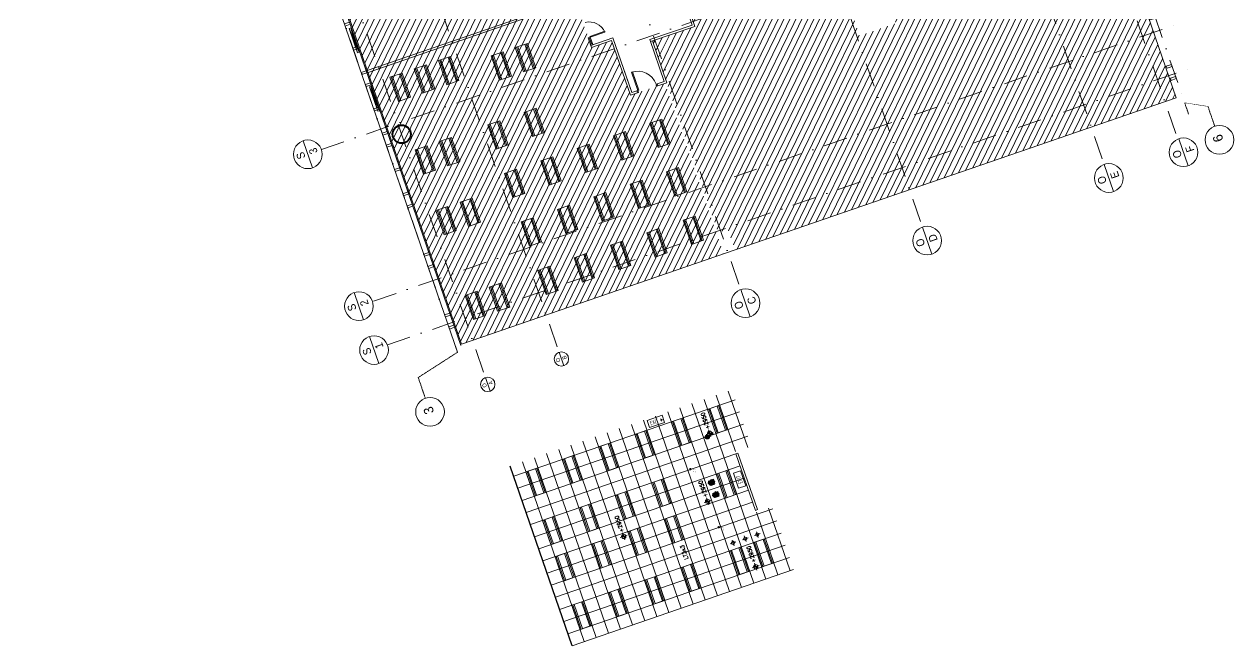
# Model space of a CAD drawing. Extents: x 760773 to 1075934, y 719259 to 1013331.
# Drawn here: x 978165 to 1034824, y 809908 to 839003 of the extents above; entities that cross this region are included whole.
import ezdxf
from ezdxf.enums import TextEntityAlignment as Align

# ---------------------------------------------------------------- set-up
doc = ezdxf.new("R2010")
doc.units = 0
doc.header["$MEASUREMENT"] = 0
doc.linetypes.add('DGN4', pattern=[1.116131, 0.558066, -0.279033, 0, -0.279033])
doc.linetypes.add('HIDDEN', pattern=[0.375, 0.25, -0.125])
for name, color, linetype in [('2', 7, 'Continuous'), ('5', 7, 'Continuous'), ('63', 7, 'Continuous'), ('e-b-shell', 253, 'Continuous'), ('EL-CIRCUIT', 1, 'HIDDEN'), ('LEGEND', 7, 'Continuous'), ('PS1-EL-CIRCUIT-NORMAL', 1, 'HIDDEN')]:
    doc.layers.add(name, color=color, linetype=linetype)
for name, color, linetype, lineweight in [('27', 7, 'Continuous', 0), ('72471 FF-FUR', 9, 'Continuous', 30), ('A-Ceiling-Grid', 9, 'Continuous', 0), ('A-Ceiling-Light', 6, 'Continuous', 0), ('A-CLNG-LITE-ID', 4, 'Continuous', 0), ('A-Door', 4, 'Continuous', 0), ('A-Glaz', 5, 'Continuous', 30), ('A-WALL', 2, 'Continuous', 0), ('AC-DIFF-HL', 7, 'Continuous', 0), ('F45NOT', 1, 'Continuous', 0), ('I-Ceiling-Text', 7, 'Continuous', 0), ('spare0', 7, 'Continuous', 0)]:
    doc.layers.add(name, color=color, linetype=linetype, lineweight=lineweight)
doc.layers.get('PS1-EL-CIRCUIT-NORMAL').off()
doc.styles.add('ARIAL', font='arial.ttf')
doc.styles.add('dgn043', font='dgn043.shx')
doc.styles.add('DIM', font='dim', dxfattribs={"width": 0.75})
doc.styles.add('MONOTXT', font='romans.shx')

# ---------------------------------------------------------------- blocks, each defined once
blk = doc.blocks.new('AnonymousCell')
at = {"layer": 'e-b-shell', "lineweight": 0, "flags": 128}
for points in [[(8.212, 31.436), (8.245, 31.342), (8.009, 31.26), (7.976, 31.355), (8.212, 31.436)], [(9.189, 28.6), (9.222, 28.505), (8.985, 28.424), (8.953, 28.518), (9.189, 28.6)], [(10.166, 25.763), (10.198, 25.669), (9.962, 25.587), (9.929, 25.682), (10.166, 25.763)], [(11.143, 22.927), (11.175, 22.832), (10.939, 22.751), (10.906, 22.845), (11.143, 22.927)], [(12.119, 20.09), (12.152, 19.995), (11.915, 19.914), (11.883, 20.009), (12.119, 20.09)], [(-25.827, 19.715), (-25.794, 19.621), (-25.558, 19.702), (-25.59, 19.797), (-25.827, 19.715)], [(13.096, 17.253), (13.129, 17.159), (12.892, 17.077), (12.86, 17.172), (13.096, 17.253)], [(-24.85, 16.879), (-24.817, 16.784), (-24.581, 16.865), (-24.614, 16.96), (-24.85, 16.879)], [(14.073, 14.417), (14.105, 14.322), (13.869, 14.241), (13.836, 14.335), (14.073, 14.417)], [(-23.873, 14.042), (-23.841, 13.947), (-23.604, 14.029), (-23.637, 14.123), (-23.873, 14.042)], [(15.049, 11.58), (15.082, 11.486), (14.845, 11.404), (14.813, 11.499), (15.049, 11.58)], [(-22.897, 11.205), (-22.864, 11.111), (-22.628, 11.192), (-22.66, 11.287), (-22.897, 11.205)], [(16.026, 8.744), (16.059, 8.649), (15.822, 8.568), (15.79, 8.662), (16.026, 8.744)], [(-21.92, 8.369), (-21.887, 8.274), (-21.651, 8.356), (-21.684, 8.45), (-21.92, 8.369)], [(17.003, 5.907), (17.035, 5.813), (16.799, 5.731), (16.766, 5.826), (17.003, 5.907)], [(-20.943, 5.532), (-20.911, 5.438), (-20.674, 5.519), (-20.707, 5.614), (-20.943, 5.532)], [(17.979, 3.071), (18.012, 2.976), (17.776, 2.895), (17.743, 2.989), (17.979, 3.071)], [(-19.967, 2.696), (-19.934, 2.601), (-19.698, 2.683), (-19.73, 2.777), (-19.967, 2.696)], [(18.956, 0.234), (18.989, 0.14), (18.752, 0.058), (18.72, 0.153), (18.956, 0.234)], [(-18.99, -0.141), (-18.957, -0.235), (-18.721, -0.154), (-18.753, -0.059), (-18.99, -0.141)], [(19.933, -2.602), (19.965, -2.697), (19.729, -2.778), (19.696, -2.684), (19.933, -2.602)], [(-18.013, -2.977), (-17.981, -3.072), (-17.744, -2.99), (-17.777, -2.896), (-18.013, -2.977)], [(20.91, -5.439), (20.942, -5.534), (20.706, -5.615), (20.673, -5.52), (20.91, -5.439)], [(-17.036, -5.814), (-17.004, -5.908), (-16.767, -5.827), (-16.8, -5.732), (-17.036, -5.814)], [(21.886, -8.276), (21.919, -8.37), (21.682, -8.452), (21.65, -8.357), (21.886, -8.276)], [(-16.06, -8.65), (-16.027, -8.745), (-15.791, -8.664), (-15.823, -8.569), (-16.06, -8.65)], [(22.863, -11.112), (22.895, -11.207), (22.659, -11.288), (22.627, -11.194), (22.863, -11.112)], [(-15.083, -11.487), (-15.05, -11.582), (-14.814, -11.5), (-14.847, -11.406), (-15.083, -11.487)], [(23.84, -13.949), (23.872, -14.043), (23.636, -14.125), (23.603, -14.03), (23.84, -13.949)], [(-14.106, -14.324), (-14.074, -14.418), (-13.837, -14.337), (-13.87, -14.242), (-14.106, -14.324)], [(24.816, -16.785), (24.849, -16.88), (24.612, -16.961), (24.58, -16.867), (24.816, -16.785)], [(-13.13, -17.16), (-13.097, -17.255), (-12.861, -17.173), (-12.893, -17.079), (-13.13, -17.16)], [(25.793, -19.622), (25.826, -19.716), (25.589, -19.798), (25.557, -19.703), (25.793, -19.622)], [(-12.153, -19.997), (-12.12, -20.091), (-11.884, -20.01), (-11.917, -19.915), (-12.153, -19.997)], [(-11.176, -22.833), (-11.144, -22.928), (-10.907, -22.846), (-10.94, -22.752), (-11.176, -22.833)], [(-10.2, -25.67), (-10.167, -25.764), (-9.931, -25.683), (-9.963, -25.588), (-10.2, -25.67)], [(-9.223, -28.506), (-9.19, -28.601), (-8.954, -28.519), (-8.986, -28.425), (-9.223, -28.506)], [(-8.246, -31.343), (-8.214, -31.437), (-7.977, -31.356), (-8.01, -31.261), (-8.246, -31.343)]]:
    blk.add_lwpolyline(points, dxfattribs=at)
blk = doc.blocks.new('AnonymousCell2')
at = {"layer": 'e-b-shell', "lineweight": 0, "flags": 128}
for points in [[(8.212, 31.436), (8.245, 31.342), (8.009, 31.26), (7.976, 31.355), (8.212, 31.436)], [(9.189, 28.6), (9.222, 28.505), (8.985, 28.424), (8.953, 28.518), (9.189, 28.6)], [(10.166, 25.763), (10.198, 25.669), (9.962, 25.587), (9.929, 25.682), (10.166, 25.763)], [(11.142, 22.927), (11.175, 22.832), (10.939, 22.751), (10.906, 22.845), (11.142, 22.927)], [(12.119, 20.09), (12.152, 19.995), (11.915, 19.914), (11.883, 20.009), (12.119, 20.09)], [(-25.827, 19.715), (-25.794, 19.621), (-25.558, 19.702), (-25.59, 19.797), (-25.827, 19.715)], [(13.096, 17.253), (13.128, 17.159), (12.892, 17.077), (12.859, 17.172), (13.096, 17.253)], [(-24.85, 16.879), (-24.818, 16.784), (-24.581, 16.865), (-24.614, 16.96), (-24.85, 16.879)], [(14.073, 14.417), (14.105, 14.322), (13.869, 14.241), (13.836, 14.335), (14.073, 14.417)], [(-23.873, 14.042), (-23.841, 13.947), (-23.604, 14.029), (-23.637, 14.123), (-23.873, 14.042)], [(15.049, 11.58), (15.082, 11.486), (14.845, 11.404), (14.813, 11.499), (15.049, 11.58)], [(-22.897, 11.205), (-22.864, 11.111), (-22.628, 11.192), (-22.66, 11.287), (-22.897, 11.205)], [(16.026, 8.744), (16.059, 8.649), (15.822, 8.568), (15.79, 8.662), (16.026, 8.744)], [(-21.92, 8.369), (-21.887, 8.274), (-21.651, 8.356), (-21.684, 8.45), (-21.92, 8.369)], [(17.003, 5.907), (17.035, 5.813), (16.799, 5.731), (16.766, 5.826), (17.003, 5.907)], [(-20.943, 5.532), (-20.911, 5.438), (-20.674, 5.519), (-20.707, 5.614), (-20.943, 5.532)], [(17.979, 3.071), (18.012, 2.976), (17.776, 2.895), (17.743, 2.989), (17.979, 3.071)], [(-19.967, 2.696), (-19.934, 2.601), (-19.698, 2.683), (-19.73, 2.777), (-19.967, 2.696)], [(18.956, 0.234), (18.989, 0.139), (18.752, 0.058), (18.72, 0.153), (18.956, 0.234)], [(-18.99, -0.141), (-18.957, -0.235), (-18.721, -0.154), (-18.753, -0.059), (-18.99, -0.141)], [(19.933, -2.603), (19.965, -2.697), (19.729, -2.778), (19.696, -2.684), (19.933, -2.603)], [(-18.013, -2.977), (-17.981, -3.072), (-17.744, -2.99), (-17.777, -2.896), (-18.013, -2.977)], [(20.909, -5.439), (20.942, -5.534), (20.706, -5.615), (20.673, -5.52), (20.909, -5.439)], [(-17.036, -5.814), (-17.004, -5.908), (-16.768, -5.827), (-16.8, -5.732), (-17.036, -5.814)], [(21.886, -8.276), (21.919, -8.37), (21.682, -8.452), (21.65, -8.357), (21.886, -8.276)], [(-16.06, -8.65), (-16.027, -8.745), (-15.791, -8.664), (-15.823, -8.569), (-16.06, -8.65)], [(22.863, -11.112), (22.895, -11.207), (22.659, -11.288), (22.626, -11.194), (22.863, -11.112)], [(-15.083, -11.487), (-15.051, -11.582), (-14.814, -11.5), (-14.847, -11.406), (-15.083, -11.487)], [(23.84, -13.949), (23.872, -14.043), (23.636, -14.125), (23.603, -14.03), (23.84, -13.949)], [(-14.106, -14.324), (-14.074, -14.418), (-13.837, -14.337), (-13.87, -14.242), (-14.106, -14.324)], [(24.816, -16.785), (24.849, -16.88), (24.612, -16.961), (24.58, -16.867), (24.816, -16.785)], [(-13.13, -17.16), (-13.097, -17.255), (-12.861, -17.173), (-12.893, -17.079), (-13.13, -17.16)], [(25.793, -19.622), (25.826, -19.716), (25.589, -19.798), (25.557, -19.703), (25.793, -19.622)], [(-12.153, -19.997), (-12.12, -20.091), (-11.884, -20.01), (-11.917, -19.915), (-12.153, -19.997)], [(-11.176, -22.833), (-11.144, -22.928), (-10.907, -22.846), (-10.94, -22.752), (-11.176, -22.833)], [(-10.2, -25.67), (-10.167, -25.764), (-9.931, -25.683), (-9.963, -25.588), (-10.2, -25.67)], [(-9.223, -28.506), (-9.19, -28.601), (-8.954, -28.519), (-8.986, -28.425), (-9.223, -28.506)], [(-8.246, -31.343), (-8.214, -31.437), (-7.977, -31.356), (-8.01, -31.261), (-8.246, -31.343)]]:
    blk.add_lwpolyline(points, dxfattribs=at)
blk = doc.blocks.new('A$C333939FE')
at = {"layer": 'A-Door', "color": 4, "linetype": 'Continuous', "lineweight": 0, "ltscale": 0.001, "flags": 128}
for points in [[(1000, 0), (900, 0), (900, -50), (1000, -50), (1000, 0)], [(900, -50), (900, -100), (0, -100), (0, -50), (900, -50)], [(1000, -950), (900, -950), (900, -1000), (1000, -1000), (1000, -940)], [(1000, -940), (950, -940), (950, -950), (1000, -950)]]:
    blk.add_lwpolyline(points, dxfattribs=at)
at = {"layer": 'A-Door', "color": 4, "linetype": 'Continuous', "lineweight": 0, "ltscale": 0.001}
blk.add_arc((900, -50), 900, 180, 270, dxfattribs=at)
blk = doc.blocks.new('A$C56923D3E')
at = {"layer": 'AC-DIFF-HL', "color": 4, "linetype": 'Continuous', "lineweight": 13}
for p, q in [((61, 0), (61, -1200)), ((123, 0), (123, -1200)), ((477, 0), (477, -1200)), ((539, 0), (539, -1200))]:
    blk.add_line(p, q, dxfattribs=at)
blk.add_lwpolyline([(600, 0), (600, -1200), (0, -1200), (0, 0), (600, 0)], dxfattribs=at)
blk = doc.blocks.new('downlight 01')
at = {"color": 0, "linetype": 'ByBlock'}
for p, q in [((-0.141, 0), (0.141, 0)), ((0, -0.141), (0, 0.141))]:
    blk.add_line(p, q, dxfattribs=at)
blk.add_circle((0, 0), 0.076, dxfattribs=at)
blk = doc.blocks.new('2 gang')
at = {"layer": 'EL-CIRCUIT'}
h = blk.add_hatch(color=256, dxfattribs=at)
h.dxf.hatch_style = 1
edge = h.paths.add_edge_path()
edge.add_arc((-30956, 25556), 47.7, 76.6983, 436.6983)
at = {"layer": 'EL-CIRCUIT', "linetype": 'Continuous', "const_width": 7}
for points in [[(-31162, 25603), (-31103, 25676)], [(-31114, 25563), (-31054, 25636)], [(-30956, 25556), (-31103, 25676)]]:
    blk.add_lwpolyline(points, dxfattribs=at)
blk = doc.blocks.new('C-LIGHT_1WSWITCH-01')
blk.add_hatch(color=2).paths.add_polyline_path([(1.26, 1.26, 1), (-1.26, 1.26, 1)])
at = {"color": 1}
for p, q in [((0.28, 2.48), (0.95, 4.94)), ((0.95, 4.94), (2.22, 4.94))]:
    blk.add_line(p, q, dxfattribs=at)
blk.add_circle((0, 1.26), 1.26, dxfattribs=at)
at = {"color": 2, "style": 'ARIAL'}
blk.add_attdef('TYPE', text='', height=2, dxfattribs=at).set_placement((-1.76, 4.46), align=Align.MIDDLE)

msp = doc.modelspace()

# ---------------------------------------------------------------- hatches: boundary and pattern name
at = {"layer": '27', "lineweight": 0, "true_color": 0x636466}
h = msp.add_hatch(dxfattribs=at)
h.set_pattern_fill('ANSI31', color=251, scale=2000)
h.set_pattern_definition([(244, (1013934.4, 889221.97), (224.6985, -109.5928), [])])
h.paths.add_polyline_path([(1009325.4355, 839631.60698), (1009576.12743, 838903.54474), (1007590.5381, 838219.8515), (1010679.84322, 829247.8934), (1011129.68362, 829402.78772), (1011460.72203, 828441.38237), (1032119.33446, 835555.00157), (1023052.24844, 861887.68737), (1012391.30971, 858216.82564), (1013354.06718, 855420.77504), (1014105.75443, 855679.60171), (1014887.118, 853410.35713), (1014135.43073, 853151.53045), (1016082.3283, 847497.32937), (1016857.70611, 847764.32137), (1017411.19225, 846156.92915), (1016636.46451, 845890.169), (1018992.63813, 839047.34395), (1017290.40754, 838461.03324), (1016085.76997, 841959.44967)])
h = msp.add_hatch(dxfattribs=at)
h.set_pattern_fill('ANSI31', color=251, scale=2000)
h.set_pattern_definition([(244, (1013934.4, 889221.97), (224.6985, -109.5928), [])])
h.paths.add_polyline_path([(1010916.15818, 828253.8727), (1008170.50914, 836230.1357), (1006561.7952, 835678.43097), (1005676.9067, 838243.22286), (1004733.35019, 837918.31762), (1003466.67341, 841597.01411), (1004412.20668, 841922.58732), (1002031.77837, 848835.85313), (1001086.25994, 848510.28502), (1000370.01, 850590.42589), (1001315.52843, 850915.99399), (1000046.82643, 854600.57212), (989385.28115, 850929.50773), (998648.0761, 824029.46561)])
at = {"layer": 'I-Ceiling-Text', "linetype": 'Continuous'}
h = msp.add_hatch(color=256, dxfattribs=at)
edge = h.paths.add_edge_path()
edge.add_line((1010277.90261, 819856.5789), (1010245.34684, 819951.1274))
edge.add_arc((1010277.90261, 819856.5789), 99.99648, 109.000060317, 199.000060317)
edge.add_line((1010183.35411, 819824.02313), (1010277.90261, 819856.5789))
h = msp.add_hatch(color=256, dxfattribs=at)
edge = h.paths.add_edge_path()
edge.add_line((1010277.90261, 819856.5789), (1010310.45838, 819762.03041))
edge.add_arc((1010277.90261, 819856.5789), 99.99648, 289.000060917, 379.000060917)
edge.add_line((1010372.45111, 819889.13468), (1010277.90261, 819856.5789))
h = msp.add_hatch(color=256, dxfattribs=at)
edge = h.paths.add_edge_path()
edge.add_line((1010175.98709, 816668.34432), (1010143.43132, 816762.89282))
edge.add_arc((1010175.98709, 816668.34432), 99.99648, 109.000060234, 199.000060234)
edge.add_line((1010081.4386, 816635.78855), (1010175.98709, 816668.34432))
h = msp.add_hatch(color=256, dxfattribs=at)
edge = h.paths.add_edge_path()
edge.add_line((1010175.98709, 816668.34432), (1010208.54287, 816573.79583))
edge.add_arc((1010175.98709, 816668.34432), 99.99648, 289.000060967, 379.000060967)
edge.add_line((1010270.53559, 816700.90009), (1010175.98709, 816668.34432))
h = msp.add_hatch(color=256, dxfattribs=at)
edge = h.paths.add_edge_path()
edge.add_line((1006248.60322, 815026.73606), (1006216.04745, 815121.28456))
edge.add_arc((1006248.60322, 815026.73606), 99.99648, 109.000060334, 199.000060334)
edge.add_line((1006154.05473, 814994.18029), (1006248.60322, 815026.73606))
h = msp.add_hatch(color=256, dxfattribs=at)
edge = h.paths.add_edge_path()
edge.add_line((1006248.60322, 815026.73606), (1006281.159, 814932.18757))
edge.add_arc((1006248.60322, 815026.73607), 99.99648, 289.000060951, 379.000060951)
edge.add_line((1006343.15172, 815059.29184), (1006248.60322, 815026.73606))
h = msp.add_hatch(color=256, dxfattribs=at)
edge = h.paths.add_edge_path()
edge.add_line((1012429.09406, 813609.06529), (1012396.53829, 813703.61379))
edge.add_arc((1012429.09406, 813609.06529), 99.99648, 109.000060134, 199.000060134)
edge.add_line((1012334.54556, 813576.50952), (1012429.09406, 813609.06529))
h = msp.add_hatch(color=256, dxfattribs=at)
edge = h.paths.add_edge_path()
edge.add_line((1012429.09406, 813609.06529), (1012461.64983, 813514.5168))
edge.add_arc((1012429.09406, 813609.0653), 99.99648, 289.000060984, 379.000060984)
edge.add_line((1012523.64256, 813641.62107), (1012429.09406, 813609.06529))

# ---------------------------------------------------------------- linework, layer by layer
at = {"linetype": 'ByBlock'}
for p, q in [((1010262.17879, 817514.726), (1010531.59709, 817607.49415)), ((1010443.27202, 817426.40092), (1010350.50387, 817695.81922)), ((1010457.51179, 816947.43445), (1010726.93009, 817040.2026)), ((1010638.60501, 816859.10938), (1010545.83687, 817128.52768))]:
    msp.add_line(p, q, dxfattribs=at)
for p, q in [((1010262.17879, 817514.726), (1010221.55993, 817500.7398)), ((1010457.51179, 816947.43445), (1010416.89292, 816933.44826))]:
    msp.add_line(p, q)
at = {"linetype": 'ByBlock', "flags": 128}
for points in [[(1010221.55993, 817500.7398), (1010238.64218, 817621.56805), (1010253.88854, 817608.4258), (1010221.55993, 817500.7398)], [(1010416.89292, 816933.44826), (1010433.97518, 817054.2765), (1010449.22153, 817041.13426), (1010416.89292, 816933.44826)]]:
    msp.add_lwpolyline(points, dxfattribs=at)
at = {"linetype": 'ByBlock', "extrusion": (0, 0, -1), "flags": 128}
for points in [[(-1010273.0261, 817626.46267), (-1010340.00383, 817431.94517), (-1010520.77368, 817494.18921), (-1010453.79594, 817688.70671), (-1010273.0261, 817626.46267)], [(-1010310.17629, 817607.40578), (-1010357.06071, 817471.24353), (-1010483.5996, 817514.81436), (-1010436.71518, 817650.97661), (-1010310.17629, 817607.40578)], [(-1010221.55993, 817500.7398), (-1010309.41021, 817416.04273), (-1010313.33333, 817435.78555), (-1010221.55993, 817500.7398)], [(-1010468.3591, 817059.17112), (-1010535.33683, 816864.65362), (-1010716.10667, 816926.89766), (-1010649.12894, 817121.41516), (-1010468.3591, 817059.17112)], [(-1010505.50929, 817040.11424), (-1010552.3937, 816903.95199), (-1010678.93259, 816947.52282), (-1010632.04818, 817083.68507), (-1010505.50929, 817040.11424)], [(-1010416.89292, 816933.44826), (-1010504.74321, 816848.75118), (-1010508.66633, 816868.49401), (-1010416.89292, 816933.44826)]]:
    msp.add_lwpolyline(points, dxfattribs=at)
at = {"linetype": 'ByBlock'}
for centre in [(1010396.88794, 817561.11007), (1010592.22094, 816993.81853)]:
    msp.add_circle(centre, 67.41091, dxfattribs=at)
at = {"layer": '2', "color": 1, "linetype": 'DGN4', "lineweight": 0, "ltscale": 2000}
for p, q in [((1012203.54378, 894315.6555), (1032521.01196, 835326.51797)), ((1011399.85231, 894038.92254), (1032201.25172, 833627.27211)), ((1007948.70657, 892850.59864), (1028750.10598, 832438.94821)), ((999439.03215, 889920.48493), (1020240.20923, 829509.48017)), ((990929.35772, 886990.37121), (1011730.97049, 826578.10115)), ((982419.6833, 884060.25749), (1003220.88939, 823649.16851)), ((978968.53756, 882871.93359), (999769.74365, 822460.84461)), ((978164.84609, 882595.20063), (998462.33499, 823648.6246)), ((992086.41938, 833133.65835), (1029599.81575, 846050.1031)), ((994528.11398, 826042.23999), (1032041.51035, 838958.68473)), ((995177.87608, 823992.10706), (1032741.4628, 836925.81147))]:
    msp.add_line(p, q, dxfattribs=at)
at = {"layer": '2', "color": 1, "linetype": 'DGN4', "lineweight": 0, "flags": 128}
for points in [[(1032702.69817, 834798.85522), (1032521.01196, 835326.51797), (1033612.91763, 835153.38017), (1033937.68397, 834210.19047)], [(998370.32247, 823915.84569), (998462.33499, 823648.6246), (996621.53399, 822465.6722), (996946.30033, 821522.4825)]]:
    msp.add_lwpolyline(points, dxfattribs=at)
at = {"layer": '5', "color": 7, "linetype": 'Continuous', "lineweight": 13}
for p, q in [((991232.71526, 833550.42486), (991670.27891, 832279.64961)), ((1032248.53287, 833644.275), (1032686.09652, 832373.49974)), ((1028750.0341, 832439.15551), (1029187.59775, 831168.38025)), ((1020240.20836, 829509.47987), (1020677.77202, 828238.70461)), ((993624.18363, 826441.71272), (994061.74728, 825170.93746)), ((1011730.53285, 826579.36932), (1012168.0965, 825308.59407)), ((994332.28772, 824385.22108), (994769.85138, 823114.44582)), ((1003220.77437, 823649.49973), (1003439.5562, 823014.1121)), ((999769.73589, 822460.86714), (999988.51772, 821825.47951))]:
    msp.add_line(p, q, dxfattribs=at)
for centre, radius in [((1034151.63159, 833588.84054), 671.9992), ((991451.49709, 832915.03724), 671.9992), ((1032467.3147, 833008.88738), 671.9992), ((1028968.81593, 831803.76788), 671.9992), ((1020458.99019, 828874.09225), 671.9992), ((993842.96546, 825806.32509), 671.9992), ((1011949.31468, 825943.9817), 671.9992), ((994551.06955, 823749.83345), 671.9992), ((1003330.16529, 823331.80591), 335.9996), ((999879.12681, 822143.17333), 335.9996), ((997175.47688, 820856.90312), 671.9992)]:
    msp.add_circle(centre, radius, dxfattribs=at)
at = {"layer": '63'}
msp.add_lwpolyline([(1003830.22221, 809908.03487), (1000932.62139, 818322.79305)], dxfattribs=at)
at = {"layer": '72471 FF-FUR', "lineweight": 0}
msp.add_arc((1006563.68632, 835679.08188), 2, 198.992898254, 289.000000014, dxfattribs=at)
at = {"layer": 'A-Ceiling-Grid', "linetype": 'Continuous', "lineweight": 0}
for p, q in [((1011487.55557, 818995.78494), (1010577.88595, 821637.66767)), ((1012054.84752, 819191.1116), (1011145.1775, 821833.00067)), ((1001095.47219, 817850.08905), (1011471.82757, 821422.98095)), ((1011771.51896, 812642.45986), (1008876.01535, 821051.66233)), ((1012338.80741, 812837.79651), (1009443.30366, 821246.99937)), ((1012906.09849, 813033.13086), (1010010.59481, 821442.33352)), ((1001290.80653, 817282.79797), (1011667.16699, 820855.69162)), ((1010069.64836, 812056.45452), (1007174.14474, 820465.65698)), ((1010636.9368, 812251.79117), (1007741.43306, 820660.99403)), ((1011204.22788, 812447.12551), (1008308.72421, 820856.32818)), ((1001486.14088, 816715.50689), (1011862.49627, 820288.3988)), ((1008367.77775, 811470.44918), (1005472.27414, 819879.65164)), ((1008935.0662, 811665.78582), (1006039.56245, 820074.98869)), ((1009502.35728, 811861.12017), (1006606.8536, 820270.32284)), ((1001681.47523, 816148.21581), (1012057.83568, 819721.10946)), ((1006665.90715, 810884.44383), (1003770.40353, 819293.6463)), ((1007233.19559, 811079.78048), (1004337.69185, 819488.98334)), ((1007800.48667, 811275.11483), (1004904.983, 819684.31749)), ((1001876.80958, 815580.92474), (1011501.05145, 818894.85329)), ((1005531.32499, 810493.77513), (1002635.82124, 818902.978)), ((1006098.61607, 810689.10948), (1003203.11239, 819098.31215)), ((1004396.74448, 810103.107), (1001501.24059, 818512.31027)), ((1004964.03556, 810298.44135), (1002068.53174, 818707.64442)), ((1002072.14393, 815013.63366), (1011697.07255, 818327.79868)), ((1002267.47828, 814446.34258), (1011892.40183, 817760.50585)), ((1002462.10525, 813878.80793), (1012087.03388, 817192.97295)), ((1002657.4396, 813311.51685), (1012282.36316, 816625.68013)), ((1002853.52033, 812744.48277), (1013229.88078, 816317.37642)), ((1013473.38957, 813228.46521), (1012464.24885, 816159.33704)), ((1014040.68111, 813423.7982), (1013031.51247, 816354.65395)), ((1003048.85468, 812177.1917), (1013425.21006, 815750.0836)), ((1003243.44647, 811609.64493), (1013619.80692, 815182.53858)), ((1003438.78082, 811042.35385), (1013815.1362, 814615.24576)), ((1003634.11516, 810475.06278), (1014010.65536, 814048.01831)), ((1003829.44919, 809907.77159), (1014205.98938, 813480.72712))]:
    msp.add_line(p, q, dxfattribs=at)
msp.add_lwpolyline([(1012507.18676, 816279.86899), (1011595.56928, 818927.39839), (1011501.05145, 818894.85329), (1012412.66893, 816247.32389)], close=True, dxfattribs=at)
at = {"layer": 'A-Door', "color": 4, "linetype": 'Continuous', "lineweight": 0, "ltscale": 0.001}
for p, q in [((1004580.97749, 838360.87797), (1004675.52935, 838393.43479)), ((1004729.99489, 838081.63521), (1004644.51456, 838329.87844))]:
    msp.add_line(p, q, dxfattribs=at)
at = {"layer": 'A-Door', "color": 4, "linetype": 'Continuous', "lineweight": 0, "ltscale": 0.001, "flags": 128}
for points in [[(1005356.78244, 838670.32998), (1004662.50864, 838431.26301), (1004675.53322, 838393.43824), (1005369.80702, 838632.50521)], [(1004691.79064, 838346.15754), (1004675.51203, 838393.43222), (1004580.95985, 838360.87402), (1004597.23847, 838313.59934)], [(1004777.27098, 838097.91431), (1004793.54959, 838050.63964), (1004698.99741, 838018.08144), (1004682.7188, 838065.35611)]]:
    msp.add_lwpolyline(points, close=True, dxfattribs=at)
msp.add_lwpolyline([(1004700.80358, 838012.88567), (1004580.97684, 838360.87987), (1004675.5287, 838393.43668), (1004795.35543, 838045.44248)], dxfattribs=at)
at = {"layer": 'A-Door', "color": 4, "linetype": 'Continuous', "lineweight": 0, "ltscale": 0.001}
msp.add_arc((1004624.43392, 838288.66605), 820.85713, 24.763784024, 103.237552318, dxfattribs=at)
at = {"layer": 'A-Glaz', "linetype": 'Continuous', "lineweight": 0, "ltscale": 0.001, "flags": 128}
msp.add_lwpolyline([(1004580.97716, 838360.87892), (1004675.52902, 838393.43574)], dxfattribs=at)
at = {"layer": 'A-WALL', "color": 2, "linetype": 'Continuous', "lineweight": 0, "ltscale": 0.001}
for p, q in [((1003952.27328, 840186.7779), (994189.56427, 836825.2076)), ((1004079.38181, 840124.78275), (994222.12202, 836730.65607)), ((1005740.72465, 838370.95921), (1004700.80375, 838012.88573)), ((1004700.80375, 838012.88573), (1004733.36056, 837918.33387)), ((1005676.9067, 838243.22286), (1004733.36056, 837918.33387)), ((1005679.44895, 838241.98272), (1006561.7952, 835678.43097)), ((1005740.72465, 838370.95921), (1006594.77969, 835894.66379)), ((1005740.72465, 838370.95921), (1006625.9241, 835804.16133)), ((1008138.84753, 836324.99337), (1007463.42975, 838281.84666)), ((1008138.84753, 836324.99337), (1007463.43065, 838281.84697)), ((1008265.9593, 836262.99226), (1007590.53932, 838219.85192)), ((998617.35098, 823966.39646), (993839.44153, 837842.00505)), ((1007806.51748, 836210.59857), (1008138.84753, 836324.99337)), ((1006893.53379, 835790.54223), (1006564.33745, 835677.19084)), ((1006625.93563, 835804.16998), (1006860.97698, 835885.09409)), ((1006860.97479, 835885.10045), (1006893.53379, 835790.54223)), ((1007806.49336, 836210.66861), (1007839.07429, 836116.04671)), ((1007839.07429, 836116.04671), (1008265.9593, 836262.99226))]:
    msp.add_line(p, q, dxfattribs=at)
for points in [[(1009198.33128, 839693.58908), (1009449.01876, 838965.53978), (1007463.42975, 838281.84666)], [(1009325.43519, 839631.60788), (1009576.12743, 838903.54474), (1007495.98657, 838187.2948)]]:
    msp.add_lwpolyline(points, dxfattribs=at)
msp.add_arc((1005677.55784, 838241.33182), 2, 18.992898254, 109.000000014, dxfattribs=at)
at = {"layer": 'AC-DIFF-HL', "color": 4, "linetype": 'Continuous', "lineweight": 13}
for p, q in [((993859.07651, 837688.21669), (993390.73366, 838803.09381)), ((993783.00791, 837662.06508), (993466.80226, 838829.24541)), ((1002009.7132, 836927.63493), (1001619.03283, 838062.25312)), ((1002067.79849, 836947.6353), (1001677.11812, 838082.25349)), ((998410.42858, 836323.15545), (998019.74821, 837457.77364)), ((998468.51387, 836343.15582), (998077.8335, 837477.77401)), ((1000482.03658, 836401.61372), (1000091.35621, 837536.23191)), ((1000540.12187, 836421.61409), (1000149.4415, 837556.23228)), ((1000875.09493, 836536.95457), (1000484.41456, 837671.57275)), ((1000933.18022, 836556.95494), (1000542.49985, 837691.57312)), ((1001616.65485, 836792.29409), (1001225.97448, 837926.91228)), ((1001674.74014, 836812.29446), (1001284.05977, 837946.91265)), ((996882.75214, 835797.13399), (996492.07177, 836931.75218)), ((996940.83743, 835817.13436), (996550.15706, 836951.75255)), ((997275.81049, 835932.47483), (996885.13012, 837067.09302)), ((997333.89578, 835952.4752), (996943.21541, 837087.09339)), ((998017.37023, 836187.81461), (997626.68986, 837322.4328)), ((998075.45552, 836207.81498), (997684.77515, 837342.43316)), ((995748.13561, 835406.45422), (995357.45523, 836541.07241)), ((995806.2209, 835426.45459), (995415.54052, 836561.07277)), ((996141.19396, 835541.79506), (995750.51358, 836676.41325)), ((996199.27925, 835561.79543), (995808.59887, 836696.41362)), ((994800.08182, 834951.06538), (994331.73897, 836065.9425)), ((994724.01322, 834924.91377), (994407.80757, 836092.0941)), ((1002026.0087, 833760.56023), (1001635.32832, 834895.17841)), ((1002084.09399, 833780.5606), (1001693.41361, 834915.17878)), ((1002419.06705, 833895.90107), (1002028.38667, 835030.51926)), ((1002477.15234, 833915.90144), (1002086.47196, 835050.51963)), ((1000324.08142, 833174.53972), (999933.40105, 834309.15791)), ((1000382.16671, 833194.54009), (999991.48634, 834329.15828)), ((1000717.13977, 833309.88057), (1000326.4594, 834444.49875)), ((1000775.22506, 833329.88093), (1000384.54469, 834464.49912)), ((1007913.09049, 833249.69411), (1007522.41012, 834384.3123)), ((1007971.17578, 833269.69448), (1007580.49541, 834404.31267)), ((1008306.14884, 833385.03495), (1007915.46847, 834519.65314)), ((1008364.23413, 833405.03532), (1007973.55376, 834539.65351)), ((998054.84506, 832393.17905), (997664.16468, 833527.79723)), ((998112.93035, 832413.17942), (997722.24997, 833547.7976)), ((998447.90341, 832528.51989), (998057.22303, 833663.13808)), ((998505.9887, 832548.52026), (998115.30832, 833683.13845)), ((1006211.15328, 832663.67029), (1005820.47291, 833798.28847)), ((1006269.23857, 832683.67066), (1005878.5582, 833818.28884)), ((1006604.21163, 832799.01113), (1006213.53126, 833933.62932)), ((1006662.29692, 832819.0115), (1006271.61655, 833953.62969)), ((996920.22852, 832002.49928), (996529.54815, 833137.11746)), ((996978.31381, 832022.49965), (996587.63344, 833157.11783)), ((997313.28687, 832137.84012), (996922.6065, 833272.45831)), ((997371.37216, 832157.84049), (996980.69179, 833292.45868)), ((1004509.22604, 832077.64969), (1004118.54566, 833212.26787)), ((1004567.31133, 832097.65006), (1004176.63096, 833232.26824)), ((1004902.28439, 832212.99053), (1004511.60402, 833347.60872)), ((1004960.36968, 832232.9909), (1004569.68931, 833367.60909)), ((1002807.29876, 831491.62918), (1002416.61839, 832626.24737)), ((1002865.38405, 831511.62955), (1002474.70368, 832646.24774)), ((1003200.35711, 831626.97002), (1002809.67674, 832761.58821)), ((1003258.4424, 831646.97039), (1002867.76203, 832781.58858)), ((1001105.37149, 830905.60868), (1000714.69112, 832040.22686)), ((1001163.45678, 830925.60904), (1000772.77641, 832060.22723)), ((1001498.42984, 831040.94952), (1001107.74947, 832175.56771)), ((1001556.51513, 831060.94989), (1001165.83476, 832195.56808)), ((1008694.39022, 830980.60158), (1008303.70985, 832115.21976)), ((1008752.47552, 831000.60195), (1008361.79514, 832135.22013)), ((1009087.44858, 831115.94242), (1008696.7682, 832250.56061)), ((1009145.53387, 831135.94279), (1008754.85349, 832270.56098)), ((1006992.45301, 830394.57775), (1006601.77264, 831529.19594)), ((1007050.5383, 830414.57812), (1006659.85793, 831549.19631)), ((1007385.51136, 830529.9186), (1006994.83099, 831664.53678)), ((1007443.59665, 830549.91896), (1007052.91628, 831684.53715)), ((999031.45734, 829556.93273), (998640.77697, 830691.55091)), ((999089.54263, 829576.9331), (998698.86226, 830711.55128)), ((999424.51569, 829692.27357), (999033.83532, 830826.89176)), ((999482.60098, 829712.27394), (999091.92061, 830846.89213)), ((1005290.52577, 829808.55715), (1004899.8454, 830943.17534)), ((1005348.61106, 829828.55752), (1004957.93069, 830963.17571)), ((1005683.58412, 829943.898), (1005292.90375, 831078.51618)), ((1005741.66941, 829963.89837), (1005350.98904, 831098.51655)), ((997896.8408, 829166.25296), (997506.16043, 830300.87114)), ((997954.92609, 829186.25333), (997564.24572, 830320.87151)), ((998289.89915, 829301.5938), (997899.21878, 830436.21199)), ((998347.98444, 829321.59417), (997957.30407, 830456.21236)), ((1003588.59849, 829222.53665), (1003197.91812, 830357.15483)), ((1003646.68379, 829242.53702), (1003256.00341, 830377.1552)), ((1003981.65684, 829357.87749), (1003590.97647, 830492.49568)), ((1004039.74214, 829377.87786), (1003649.06176, 830512.49605)), ((1001886.67122, 828636.51614), (1001495.99085, 829771.13433)), ((1001944.75651, 828656.51651), (1001554.07614, 829791.1347)), ((1002279.72957, 828771.85698), (1001889.0492, 829906.47517)), ((1002337.81486, 828791.85735), (1001947.13449, 829926.47554)), ((1009475.71049, 828711.51611), (1009085.03012, 829846.1343)), ((1009533.79578, 828731.51648), (1009143.11541, 829866.13467)), ((1009868.76884, 828846.85696), (1009478.08847, 829981.47514)), ((1009926.85413, 828866.85733), (1009536.17376, 830001.47551)), ((1007773.77328, 828125.49229), (1007383.0929, 829260.11047)), ((1007831.85857, 828145.49266), (1007441.17819, 829280.11084)), ((1008166.83163, 828260.83313), (1007776.15125, 829395.45132)), ((1008224.91692, 828280.8335), (1007834.23655, 829415.45169)), ((1006071.84604, 827539.47169), (1005681.16566, 828674.08988)), ((1006129.93133, 827559.47206), (1005739.25095, 828694.09025)), ((1006464.90439, 827674.81253), (1006074.22401, 828809.43072)), ((1006522.98968, 827694.8129), (1006132.3093, 828829.43109)), ((1004369.91876, 826953.45118), (1003979.23839, 828088.06937)), ((1004428.00405, 826973.45155), (1004037.32368, 828108.06974)), ((1004762.97711, 827088.79203), (1004372.29674, 828223.41021)), ((1004821.0624, 827108.7924), (1004430.38203, 828243.41058)), ((1002667.99149, 826367.43068), (1002277.31112, 827502.04886)), ((1002726.07678, 826387.43105), (1002335.39641, 827522.04923)), ((1003061.04984, 826502.77152), (1002670.36947, 827637.38971)), ((1003119.13513, 826522.77189), (1002728.45476, 827657.39008)), ((1000398.75513, 825586.07), (1000008.07475, 826720.68819)), ((1000456.84042, 825606.07037), (1000066.16004, 826740.68856)), ((1000791.81348, 825721.41085), (1000401.1331, 826856.02903)), ((1000849.89877, 825741.41122), (1000459.21839, 826876.0294)), ((999264.13859, 825195.39023), (998873.45822, 826330.00842)), ((999322.22388, 825215.3906), (998931.54351, 826350.00879)), ((999657.19694, 825330.73108), (999266.51657, 826465.34926)), ((999715.28223, 825350.73144), (999324.60186, 826485.34963))]:
    msp.add_line(p, q, dxfattribs=at)
at = {"layer": 'AC-DIFF-HL', "color": 4, "linetype": 'Continuous', "lineweight": 13, "flags": 128}
for points in [[(993859.07651, 837688.21669), (993466.80226, 838829.24541), (993390.73366, 838803.09381), (993783.00791, 837662.06508), (993859.07651, 837688.21669)], [(994800.08182, 834951.06538), (994407.80757, 836092.0941), (994331.73897, 836065.9425), (994724.01322, 834924.91377), (994800.08182, 834951.06538)]]:
    msp.add_lwpolyline(points, close=True, dxfattribs=at)
at = {"layer": 'AC-DIFF-HL', "color": 4, "linetype": 'Continuous', "lineweight": 13}
for points in [[(1001558.57469, 836772.2955), (1001167.88919, 837906.91191), (1001735.19827, 838102.25209), (1002125.87865, 836967.6339), (1001558.57469, 836772.29549)], [(997959.29007, 836167.81602), (997568.60456, 837302.43243), (998135.91365, 837497.77261), (998526.59402, 836363.15442), (997959.29007, 836167.81601)], [(1000423.95642, 836381.61514), (1000033.27092, 837516.23154), (1000600.58, 837711.57172), (1000991.26038, 836576.95354), (1000423.95642, 836381.61512)], [(996824.67198, 835777.1354), (996433.98648, 836911.75181), (997001.29557, 837107.09199), (997391.97594, 835972.4738), (996824.67199, 835777.13539)], [(995690.05545, 835386.45563), (995299.36994, 836521.07204), (995866.67903, 836716.41222), (996257.3594, 835581.79403), (995690.05545, 835386.45562)], [(1001967.92853, 833740.56164), (1001577.24303, 834875.17805), (1002144.55212, 835070.51823), (1002535.23249, 833935.90004), (1001967.92854, 833740.56163)], [(1000266.00126, 833154.54114), (999875.31576, 834289.15754), (1000442.62485, 834484.49772), (1000833.30522, 833349.87954), (1000266.00127, 833154.54112)], [(1007855.01033, 833229.69552), (1007464.32483, 834364.31193), (1008031.63392, 834559.65211), (1008422.31429, 833425.03393), (1007855.01034, 833229.69551)], [(997996.7649, 832373.18046), (997606.07939, 833507.79686), (998173.38848, 833703.13705), (998564.06885, 832568.51886), (997996.7649, 832373.18045)], [(1006153.07312, 832643.6717), (1005762.38762, 833778.2881), (1006329.6967, 833973.62829), (1006720.37707, 832839.0101), (1006153.07312, 832643.67169)], [(996862.14836, 831982.50069), (996471.46286, 833117.11709), (997038.77194, 833312.45728), (997429.45232, 832177.83909), (996862.14836, 831982.50067)], [(1004451.14588, 832057.6511), (1004060.46037, 833192.2675), (1004627.76946, 833387.60769), (1005018.44983, 832252.9895), (1004451.14588, 832057.65109)], [(1002749.2186, 831471.6306), (1002358.5331, 832606.247), (1002925.84219, 832801.58718), (1003316.52256, 831666.969), (1002749.21861, 831471.63058)], [(1001047.29133, 830885.61009), (1000656.60583, 832020.22649), (1001223.91491, 832215.56668), (1001614.59529, 831080.94849), (1001047.29133, 830885.61007)], [(1008636.31006, 830960.60299), (1008245.62456, 832095.21939), (1008812.93365, 832290.55958), (1009203.61402, 831155.94139), (1008636.31007, 830960.60298)], [(1006934.37285, 830374.57917), (1006543.68735, 831509.19557), (1007110.99643, 831704.53575), (1007501.67681, 830569.91757), (1006934.37285, 830374.57915)], [(998973.37718, 829536.93414), (998582.69168, 830671.55054), (999150.00076, 830866.89073), (999540.68114, 829732.27254), (998973.37718, 829536.93413)], [(1005232.44561, 829788.55857), (1004841.76011, 830923.17497), (1005409.06919, 831118.51515), (1005799.74956, 829983.89697), (1005232.44561, 829788.55855)], [(997838.76064, 829146.25437), (997448.07514, 830280.87077), (998015.38423, 830476.21096), (998406.0646, 829341.59277), (997838.76065, 829146.25435)], [(1003530.51833, 829202.53806), (1003139.83283, 830337.15446), (1003707.14192, 830532.49465), (1004097.82229, 829397.87646), (1003530.51834, 829202.53805)], [(1001828.59106, 828616.51755), (1001437.90556, 829751.13396), (1002005.21465, 829946.47414), (1002395.89502, 828811.85596), (1001828.59107, 828616.51754)], [(1009417.63033, 828691.51753), (1009026.94483, 829826.13393), (1009594.25392, 830021.47411), (1009984.93429, 828886.85593), (1009417.63034, 828691.51751)], [(1007715.69312, 828105.4937), (1007325.00761, 829240.11011), (1007892.3167, 829435.45029), (1008282.99707, 828300.8321), (1007715.69312, 828105.49369)], [(1006013.76588, 827519.4731), (1005623.08037, 828654.08951), (1006190.38946, 828849.42969), (1006581.06983, 827714.8115), (1006013.76588, 827519.47309)], [(1004311.8386, 826933.4526), (1003921.1531, 828068.069), (1004488.46219, 828263.40918), (1004879.14256, 827128.791), (1004311.83861, 826933.45258)], [(1002609.91133, 826347.43209), (1002219.22583, 827482.04849), (1002786.53491, 827677.38868), (1003177.21529, 826542.77049), (1002609.91133, 826347.43208)], [(1000340.67496, 825566.07142), (999949.98946, 826700.68782), (1000517.29855, 826896.028), (1000907.97892, 825761.40982), (1000340.67497, 825566.0714)], [(999206.05843, 825175.39165), (998815.37293, 826310.00805), (999382.68201, 826505.34823), (999773.36238, 825370.73005), (999206.05843, 825175.39163)]]:
    msp.add_lwpolyline(points, dxfattribs=at)
at = {"layer": 'F45NOT', "ltscale": 0.001, "flags": 128}
for points in [[(1008049.94321, 820698.19324), (1007340.82922, 820454.02571), (1007454.77407, 820123.10585), (1008163.88806, 820367.27338), (1008049.94321, 820698.19324)], [(1007951.6856, 820467.69951), (1008041.8772, 820498.75497), (1007975.10679, 820535.73754)], [(1007951.6856, 820467.69951), (1008041.8772, 820498.75497), (1008012.03014, 820428.50434)], [(1011386.50394, 817990.29522), (1011630.67148, 817281.18124), (1011961.59134, 817395.12609), (1011717.4238, 818104.24007), (1011386.50394, 817990.29522)]]:
    msp.add_lwpolyline(points, dxfattribs=at)
at = {"layer": 'I-Ceiling-Text', "linetype": 'Continuous', "lineweight": 13}
for p, q in [((1010113.5595, 819799.99084), (1010442.24572, 819913.16697)), ((1010334.49068, 819692.23579), (1010221.31455, 820020.92201)), ((1010011.64398, 816611.75625), (1010340.3302, 816724.93239)), ((1010232.57516, 816504.00121), (1010119.39903, 816832.68743)), ((1006084.26011, 814970.148), (1006412.94633, 815083.32413)), ((1006305.19129, 814862.39296), (1006192.01516, 815191.07917)), ((1012264.75095, 813552.47723), (1012593.43717, 813665.65336)), ((1012485.68213, 813444.72219), (1012372.506, 813773.40841))]:
    msp.add_line(p, q, dxfattribs=at)
at = {"layer": 'I-Ceiling-Text', "linetype": 'Continuous', "lineweight": 13, "flags": 128}
for points in [[(1010277.90261, 819856.5789), (1010245.34684, 819951.1274, 0.4142135624), (1010183.35411, 819824.02313), (1010277.90261, 819856.5789)], [(1010277.90261, 819856.5789), (1010310.45838, 819762.03041, 0.4142135624), (1010372.45111, 819889.13468), (1010277.90261, 819856.5789)], [(1010175.98709, 816668.34432), (1010143.43132, 816762.89282, 0.4142135624), (1010081.4386, 816635.78855), (1010175.98709, 816668.34432)], [(1010175.98709, 816668.34432), (1010208.54287, 816573.79583, 0.4142135624), (1010270.53559, 816700.90009), (1010175.98709, 816668.34432)], [(1006248.60322, 815026.73606), (1006216.04745, 815121.28456, 0.4142135624), (1006154.05473, 814994.18029), (1006248.60322, 815026.73606)], [(1006248.60322, 815026.73606), (1006281.159, 814932.18757, 0.4142135624), (1006343.15172, 815059.29184), (1006248.60322, 815026.73606)], [(1012429.09406, 813609.06529), (1012396.53829, 813703.61379, 0.4142135624), (1012334.54556, 813576.50952), (1012429.09406, 813609.06529)], [(1012429.09406, 813609.06529), (1012461.64983, 813514.5168, 0.4142135624), (1012523.64256, 813641.62107), (1012429.09406, 813609.06529)]]:
    msp.add_lwpolyline(points, format="xyb", dxfattribs=at)
at = {"layer": 'I-Ceiling-Text', "linetype": 'Continuous', "lineweight": 13}
for centre in [(1010277.90261, 819856.5789), (1010175.98709, 816668.34432), (1006248.60322, 815026.73606), (1012429.09406, 813609.06529)]:
    msp.add_circle(centre, 99.99648, dxfattribs=at)
at = {"layer": 'spare0', "color": 2, "linetype": 'Continuous', "lineweight": 13, "true_color": 0xfff500}
for p, q in [((998462.33499, 823648.6246), (979904.88875, 877543.2734)), ((980222.69332, 877388.18915), (998617.32156, 823966.39579))]:
    msp.add_line(p, q, dxfattribs=at)
at = {"layer": 'spare0', "color": 1, "linetype": 'Continuous', "lineweight": 0, "flags": 128}
msp.add_lwpolyline([(980283.64311, 877362.53653), (980283.64311, 877362.53653), (998647.76227, 824029.35755), (1032119.33446, 835555.00157), (1013757.2553, 888882.26242)], dxfattribs=at)
at = {"layer": 'spare0', "color": 2, "linetype": 'Continuous', "lineweight": 0, "flags": 128}
for points in [[(993562.25, 837878.35075), (993594.8068, 837783.79889), (993831.22369, 837865.2038), (993798.66689, 837959.75566), (993562.25, 837878.35075)], [(994538.9495, 835041.79366), (994571.5063, 834947.2418), (994807.92319, 835028.6467), (994775.36639, 835123.19856), (994538.9495, 835041.79366)], [(995548.20546, 832110.68523), (995515.64896, 832205.23719), (995752.06615, 832286.64121), (995784.62266, 832192.08925), (995548.20546, 832110.68523)]]:
    msp.add_lwpolyline(points, dxfattribs=at)
at = {"layer": 'spare0', "color": 5, "linetype": 'Continuous', "lineweight": 40}
msp.add_circle((995847.03346, 833854.41332), 425, dxfattribs=at)

# ---------------------------------------------------------------- block references
at = {"color": 7, "linetype": 'Continuous', "lineweight": 0, "xscale": 999.9999999999975, "yscale": 999.9999999999975, "zscale": 999.9999999999975}
for name, p in [('AnonymousCell', (1006105.85823, 856740.36493)), ('AnonymousCell2', (1006301.25823, 856173.06493))]:
    msp.add_blockref(name, p, dxfattribs=at)
at = {"layer": '72471 FF-FUR', "lineweight": 0, "rotation": 199.0000000025342}
for p in [(1011129.34765, 820035.91141), (1009427.47426, 819449.83038), (1007725.60127, 818863.83196), (1006023.70841, 818277.88593), (1004321.88585, 817691.83015), (1002619.9523, 817105.91015), (1008506.95944, 816594.6755), (1011538.71648, 817004.12713), (1006805.06658, 816008.72948), (1005103.24402, 815422.67369), (1003401.31047, 814836.75369), (1009092.95843, 814892.80087), (1007391.06556, 814306.85484), (1005689.24301, 813720.79906), (1013278.01061, 813795.70442), (1003987.30946, 813134.87906), (1012143.54597, 813404.99789), (1009874.36389, 812623.65929), (1008172.47103, 812037.71326), (1006470.64847, 811451.65748), (1004768.71492, 810865.73748)]:
    msp.add_blockref('A$C56923D3E', p, dxfattribs=at)
at = {"layer": 'A-Ceiling-Light', "linetype": 'Continuous', "lineweight": 0, "ltscale": 0.001, "xscale": 999.9648258998508, "yscale": 999.9648258998508, "zscale": 999.9648258998508, "rotation": 199.0000028998012}
for p in [(1011369.92109, 814724.81285), (1011937.21098, 814920.14528), (1012504.50253, 815115.47828)]:
    msp.add_blockref('downlight 01', p, dxfattribs=at)
at = {"layer": 'A-Door', "color": 4, "linetype": 'Continuous', "lineweight": 0, "ltscale": 0.001, "xscale": -1, "rotation": 109.0000000025372}
msp.add_blockref('A$C333939FE', (1006567.96535, 836736.06227), dxfattribs=at)
at = {"layer": 'LEGEND', "lineweight": 5, "xscale": 74.57386361336816, "yscale": 74.57386361336816, "zscale": 74.57386361336816, "rotation": 329.7001232648679}
msp.add_blockref('C-LIGHT_1WSWITCH-01', (1010114.93183, 819602.3511), dxfattribs=at)
at = {"layer": 'PS1-EL-CIRCUIT-NORMAL', "color": 6, "xscale": -1.250000000002476, "yscale": 1.250000000002477, "zscale": 1.250000000002477, "rotation": 314.3271251183473}
for p in [(959480.2388, 823535.23303), (960808.05414, 820818.20657)]:
    msp.add_blockref('2 gang', p, dxfattribs=at)

# ---------------------------------------------------------------- texts
at = {"layer": '5', "color": 7, "linetype": 'Continuous', "lineweight": 13, "style": 'dgn043'}
for s, p in [('6', (1034082.24998, 833661.79527)), ('3', (997108.86385, 820921.57527))]:
    msp.add_text(s, height=450.00035, rotation=109.000042989, dxfattribs=at).set_placement(p, align=Align.MIDDLE_CENTER)
at = {"layer": '5', "color": 7, "linetype": 'Continuous', "lineweight": 13, "style": 'dgn043', "width": 0.933334}
for s, height, p in [('S', 375.00029, (991121.00319, 832851.61995)), ('3', 375.00029, (991702.50369, 833069.51999)), ('O', 375.00029, (1032168.88562, 832920.7609)), ('F', 375.00029, (1032761.08613, 833166.56096)), ('O', 375.00029, (1028649.38263, 831708.56073)), ('E', 375.00029, (1029243.58315, 831948.26078)), ('O', 375.00029, (1020139.57542, 828778.86031)), ('D', 375.00029, (1020729.17593, 828997.36035)), ('2', 375.00029, (994094.004, 825960.61398)), ('C', 375.00029, (1012240.96873, 826073.35993)), ('S', 375.00029, (993512.4035, 825742.91393)), ('O', 375.00029, (1011640.36822, 825852.25989)), ('S', 375.00029, (994220.64319, 823686.42801)), ('1', 375.00029, (994784.94368, 823954.02809)), ('O', 187.50014, (1003170.41769, 823284.1796)), ('B', 187.50014, (1003468.86794, 823400.02962)), ('O', 187.50014, (999724.63117, 822097.30824)), ('A', 187.50014, (1000013.38142, 822207.40826))]:
    msp.add_text(s, height=height, rotation=109.000042989, dxfattribs=at).set_placement(p, align=Align.MIDDLE_CENTER)
at = {"layer": 'A-CLNG-LITE-ID', "lineweight": 0, "style": 'MONOTXT'}
msp.add_text('LT3x3', height=179.993669, rotation=109.000059433, dxfattribs=at).set_placement((1009275.37482, 813981.59473))
at = {"layer": 'F45NOT', "ltscale": 0.001, "style": 'DIM', "width": 0.7}
for rotation, p in [(19.000002467, (1007515.67621, 820222.6597)), (109.000002471, (1011826.89906, 817531.51861))]:
    msp.add_text('EXIT', height=199.992965, rotation=rotation, dxfattribs=at).set_placement(p)
at = {"layer": 'I-Ceiling-Text', "linetype": 'Continuous', "lineweight": 13, "style": 'MONOTXT'}
for p in [(1010283.05441, 820077.33312), (1010181.1389, 816889.09854), (1006253.75502, 815247.49028), (1012434.24586, 813829.81951)]:
    msp.add_text('+2950', height=179.993669, rotation=109.000059433, dxfattribs=at).set_placement(p)

doc.saveas('drawing.dxf')
